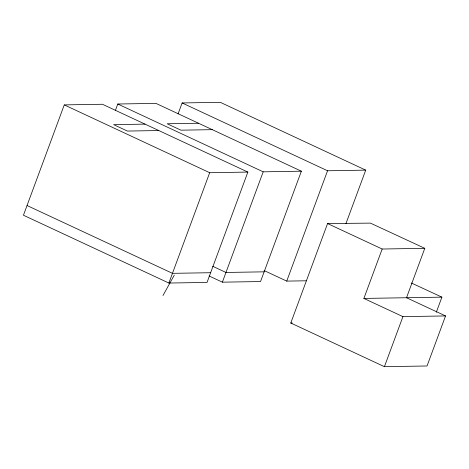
<?xml version="1.0" encoding="UTF-8"?>
<svg xmlns="http://www.w3.org/2000/svg" width="469" height="469" viewBox="0 0 469 469"><rect width="100%" height="100%" fill="white"/><g stroke="black" fill="none" stroke-linecap="round" stroke-linejoin="round"><path stroke-width="0.7" d="M64.265 104.892L23.45 215.236L168.869 283.047L207.046 282.42L247.861 172.076L102.441 104.265L64.265 104.892L209.684 172.709L247.861 172.076M115.491 110.18L117.772 104.012L155.948 103.385L301.368 171.197L260.547 281.541L222.376 282.168L209.098 275.977M178.073 113.914L182.13 102.951L220.307 102.324L365.726 170.136L345.952 223.596M168.869 283.047L209.684 172.709M222.376 282.168L263.191 171.824L301.368 171.197M264.158 270.578L286.735 281.107L327.55 170.769L365.726 170.136M290.78 323.012L327.573 223.561L370.416 223.115L424.791 248.318L406.512 297.727L445.55 315.936L427.036 365.978L384.416 366.676L290.78 323.012L292.234 322.994M445.55 315.936L402.93 316.634L363.891 298.431L382.171 249.021L424.791 248.318M384.416 366.676L402.93 316.634M436.322 312.231L441.904 297.147L411.395 283.006M162.989 295.523L174.275 275.145M145.038 124.127L113.656 124.648L127.41 131.062L158.792 130.54M198.545 123.247L167.163 123.763L180.917 130.177L212.299 129.661M210.634 272.712L172.463 273.339L27.044 205.528M264.141 271.832L225.97 272.46L212.686 266.269M286.735 281.107L306.181 280.79M363.891 298.431L441.904 297.147M182.13 102.951L327.55 170.769M117.772 104.012L263.191 171.824M327.573 223.561L382.171 249.021"/></g></svg>
